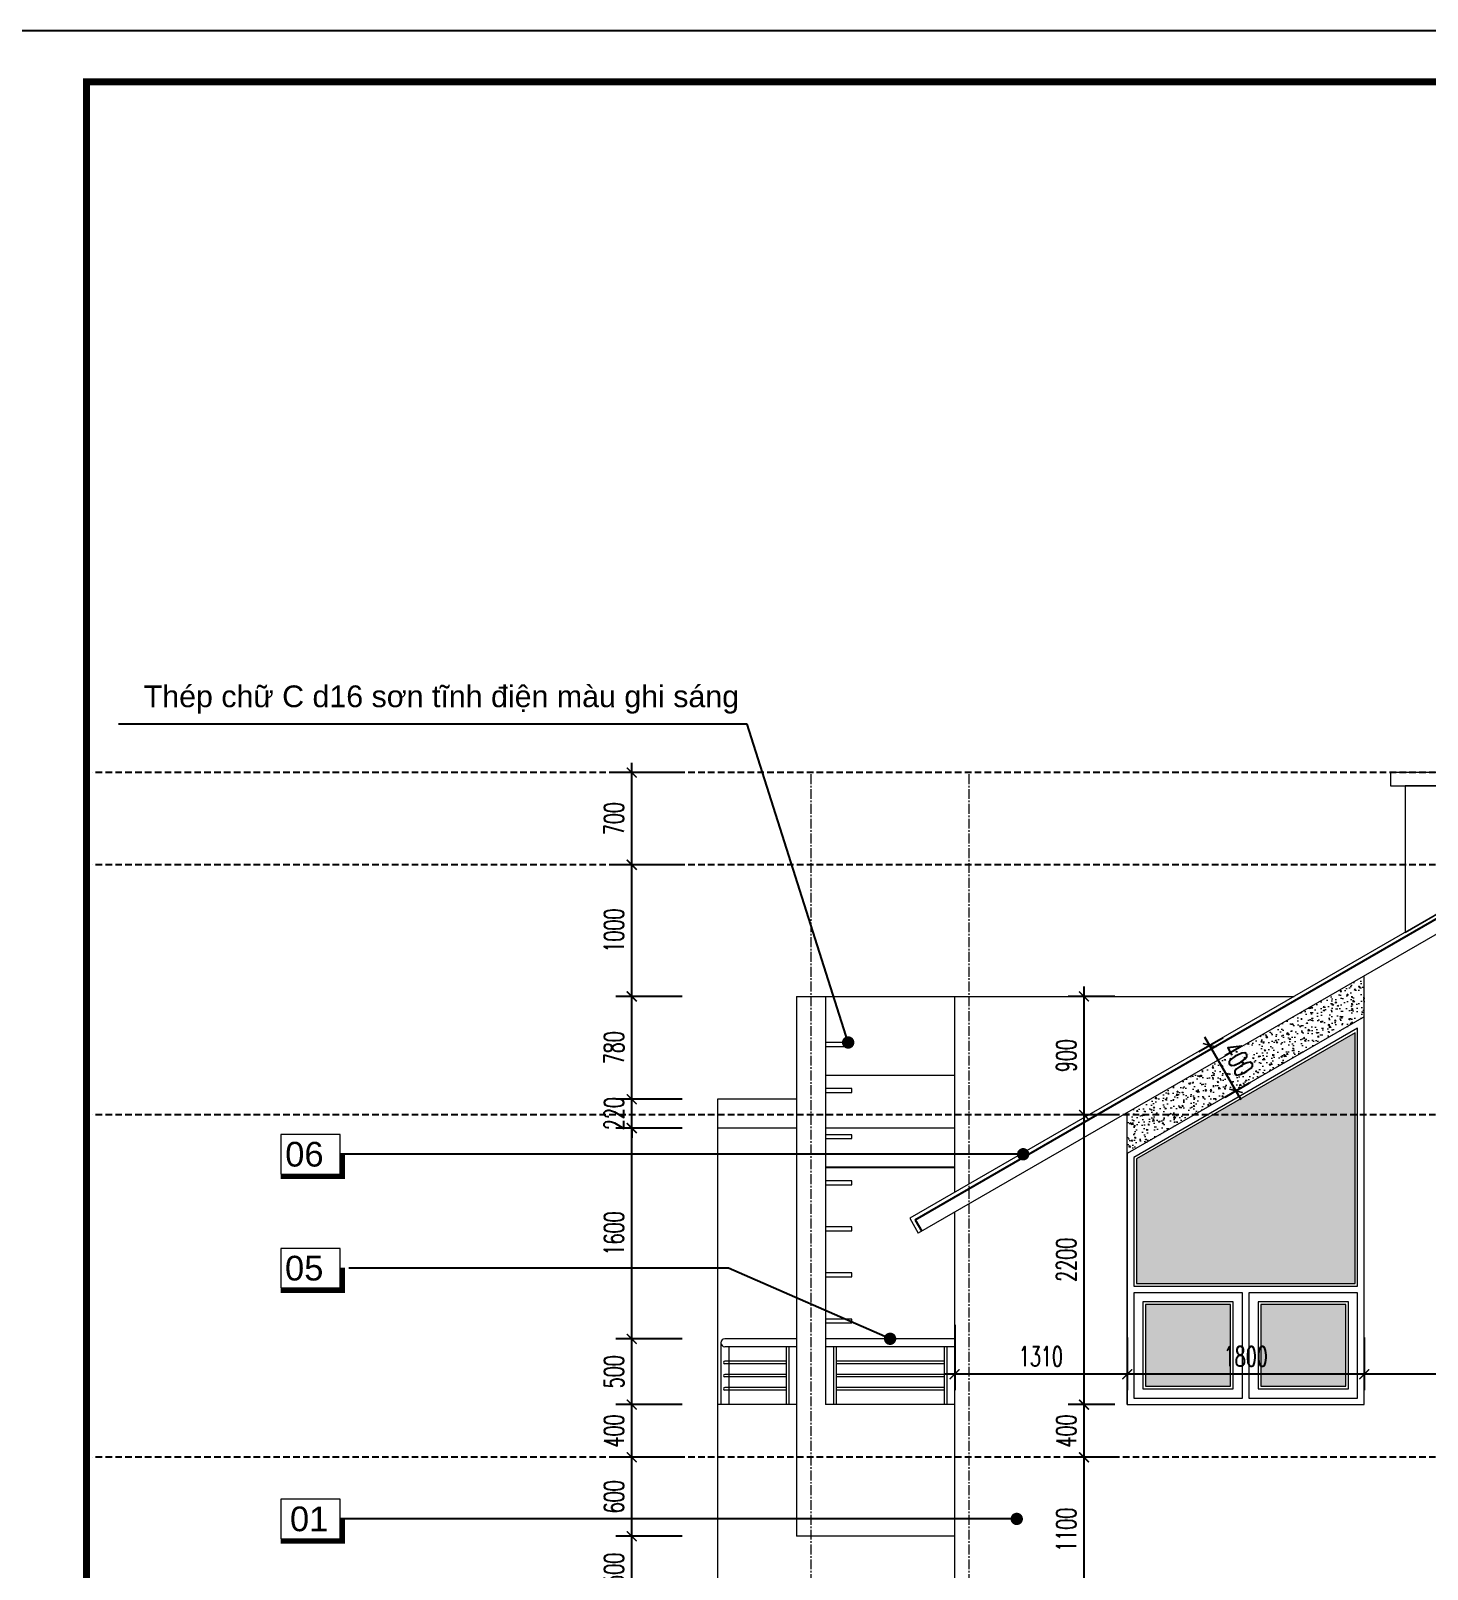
# Model space of a CAD drawing. Header units: millimetres. Extents: x -229618 to 2906, y -178063 to 96806.
# Drawn here: x -185690 to -175087, y -145055 to -133372 of the extents above; entities that cross this region are included whole.
import ezdxf
from ezdxf.enums import TextEntityAlignment as Align

# ---------------------------------------------------------------- set-up
doc = ezdxf.new("R2010")
doc.units = ezdxf.units.MM
doc.header["$LTSCALE"] = 200
doc.header["$MEASUREMENT"] = 0
doc.header["$PDMODE"] = 3
doc.header["$PDSIZE"] = 50
for name, pattern in [('CENTER', [2, 1.25, -0.25, 0.25, -0.25]), ('CENTER2', [1.125, 0.75, -0.125, 0.125, -0.125]), ('DASHED2', [0.375, 0.25, -0.125])]:
    doc.linetypes.add(name, pattern=pattern)
doc.layers.get('0').update_dxf_attribs({"color": 95, "linetype": 'CONTINUOUS'})
doc.layers.get('DEFPOINTS').update_dxf_attribs({"linetype": 'CONTINUOUS'})
for name, color, linetype in [('CUA', 145, 'CONTINUOUS'), ('DIM', 251, 'CONTINUOUS'), ('KHUNGTEN', 7, 'CONTINUOUS'), ('TEXT', 33, 'CONTINUOUS'), ('TRUC', 251, 'CENTER'), ('VAT-LIEU', 251, 'CONTINUOUS')]:
    doc.layers.add(name, color=color, linetype=linetype)
for name, color, linetype, lineweight in [('hatch', 250, 'CONTINUOUS', 5), ('nho', 252, 'CONTINUOUS', 15), ('thay', 7, 'CONTINUOUS', 18), ('tim', 18, 'CENTER2', 9)]:
    doc.layers.add(name, color=color, linetype=linetype, lineweight=lineweight)
doc.layers.add('in', color=203, linetype='CONTINUOUS', lineweight=5, plot=False)
doc.styles.add('Aria H iso', font='Vharial_0.ttf')
doc.styles.add('Arial iso', font='vnarial_0.ttf')
doc.styles.add('Scale', font='vnsimli.shx', dxfattribs={"width": 0.65, "bigfont": 'bigfont.shx'})
doc.dimstyles.new('Scale', dxfattribs={"dimscale": 75, "dimtxt": 2, "dimasz": 1, "dimexe": 1.6, "dimexo": 0, "dimgap": 0.8, "dimtad": 1, "dimdec": 0, "dimzin": 0, "dimdsep": 46, "dimtxsty": 'Scale', "dimblk": 'ARCHTICK', "dimcen": 0.1, "dimdle": 1, "dimclrd": 256, "dimclre": 256, "dimclrt": 3, "dimadec": 0, "dimazin": 0, "dimtfac": 1, "dimtdec": 0, "dimtix": 1, "dimtmove": 2, "dimatfit": 3, "dimldrblk": 'ARCHTICK', "dimfxl": 0, "dimtolj": 1, "dimtzin": 0, "dimarcsym": 0})

# ---------------------------------------------------------------- blocks, each defined once
blk = doc.blocks.new('KhungA3')
at = {"layer": 'DEFPOINTS', "color": 8}
blk.add_lwpolyline([(-3.74, 3.81), (416.31, 3.81), (416.31, 300.81), (-3.74, 300.81)], close=True, dxfattribs=at)
at = {"layer": 'KHUNGTEN', "color": 4, "const_width": 0.724}
blk.add_lwpolyline([(7.54, 8.99), (411.13, 8.99), (411.13, 295.64), (7.54, 295.64)], close=True, dxfattribs=at)
blk = doc.blocks.new('_ArchTick')
at = {"color": 0, "linetype": 'ByBlock', "const_width": 0.15}
blk.add_lwpolyline([(-0.5, -0.5), (0.5, 0.5)], dxfattribs=at)
blk = doc.blocks.new('*D2362')
at = {"layer": 'DEFPOINTS', "color": 0, "linetype": 'Continuous'}
for p in [(-177693, -144205), (-177459, -144205), (-177459, -145305)]:
    blk.add_point(p, dxfattribs=at)
at = {"layer": 'DIM', "linetype": 'Continuous', "lineweight": -2}
for p, q in [((-177693, -145380), (-177693, -144130)), ((-177459, -144205), (-177813, -144205)), ((-177459, -145305), (-177813, -145305))]:
    blk.add_line(p, q, dxfattribs=at)
at = {"layer": 'DIM', "linetype": 'Continuous', "lineweight": -2, "xscale": 75, "yscale": 75, "zscale": 75}
for p, rotation in [((-177693, -144205), 90), ((-177693, -145305), 270)]:
    blk.add_blockref('_ArchTick', p, dxfattribs=dict(at, rotation=rotation))
at = {"layer": 'DIM', "color": 3, "linetype": 'Continuous', "insert": (-177828, -144755), "char_height": 150, "attachment_point": 5, "rotation": 90, "style": 'Scale'}
blk.add_mtext('\\A1;1100', dxfattribs=at)
blk = doc.blocks.new('*D2363')
at = {"layer": 'DEFPOINTS', "color": 0, "linetype": 'Continuous'}
for p in [(-177693, -143805), (-177459, -143805), (-177459, -144205)]:
    blk.add_point(p, dxfattribs=at)
at = {"layer": 'DIM', "linetype": 'Continuous', "lineweight": -2}
for p, q in [((-177459, -143805), (-177813, -143805)), ((-177693, -144280), (-177693, -143730)), ((-177459, -144205), (-177813, -144205))]:
    blk.add_line(p, q, dxfattribs=at)
at = {"layer": 'DIM', "linetype": 'Continuous', "lineweight": -2, "xscale": 75, "yscale": 75, "zscale": 75}
for p, rotation in [((-177693, -143805), 90), ((-177693, -144205), 270)]:
    blk.add_blockref('_ArchTick', p, dxfattribs=dict(at, rotation=rotation))
at = {"layer": 'DIM', "color": 3, "linetype": 'Continuous', "insert": (-177828, -144005), "char_height": 150, "attachment_point": 5, "rotation": 90, "style": 'Scale'}
blk.add_mtext('\\A1;400', dxfattribs=at)
blk = doc.blocks.new('*D2364')
at = {"layer": 'DEFPOINTS', "color": 0, "linetype": 'Continuous'}
for p in [(-177693, -141605), (-177459, -141605), (-177459, -143805)]:
    blk.add_point(p, dxfattribs=at)
at = {"layer": 'DIM', "linetype": 'Continuous', "lineweight": -2}
for p, q in [((-177693, -143880), (-177693, -141530)), ((-177459, -141605), (-177813, -141605)), ((-177459, -143805), (-177813, -143805))]:
    blk.add_line(p, q, dxfattribs=at)
at = {"layer": 'DIM', "linetype": 'Continuous', "lineweight": -2, "xscale": 75, "yscale": 75, "zscale": 75}
for p, rotation in [((-177693, -141605), 90), ((-177693, -143805), 270)]:
    blk.add_blockref('_ArchTick', p, dxfattribs=dict(at, rotation=rotation))
at = {"layer": 'DIM', "color": 3, "linetype": 'Continuous', "insert": (-177828, -142705), "char_height": 150, "attachment_point": 5, "rotation": 90, "style": 'Scale'}
blk.add_mtext('\\A1;2200', dxfattribs=at)
blk = doc.blocks.new('*D2365')
at = {"layer": 'DEFPOINTS', "color": 0, "linetype": 'Continuous'}
for p in [(-177693, -140705), (-177459, -140705), (-177459, -141605)]:
    blk.add_point(p, dxfattribs=at)
at = {"layer": 'DIM', "linetype": 'Continuous', "lineweight": -2}
for p, q in [((-177693, -141680), (-177693, -140630)), ((-177459, -140705), (-177813, -140705)), ((-177459, -141605), (-177813, -141605))]:
    blk.add_line(p, q, dxfattribs=at)
at = {"layer": 'DIM', "linetype": 'Continuous', "lineweight": -2, "xscale": 75, "yscale": 75, "zscale": 75}
for p, rotation in [((-177693, -140705), 90), ((-177693, -141605), 270)]:
    blk.add_blockref('_ArchTick', p, dxfattribs=dict(at, rotation=rotation))
at = {"layer": 'DIM', "color": 3, "linetype": 'Continuous', "insert": (-177828, -141155), "char_height": 150, "attachment_point": 5, "rotation": 90, "style": 'Scale'}
blk.add_mtext('\\A1;900', dxfattribs=at)
blk = doc.blocks.new('*D2390')
at = {"layer": 'DEFPOINTS', "color": 0, "linetype": 'Continuous'}
for p in [(-181127, -144805), (-180743, -144805), (-180743, -145305)]:
    blk.add_point(p, dxfattribs=at)
at = {"layer": 'DIM', "linetype": 'Continuous', "lineweight": -2}
for p, q in [((-181127, -145380), (-181127, -144730)), ((-180743, -144805), (-181247, -144805)), ((-180743, -145305), (-181247, -145305))]:
    blk.add_line(p, q, dxfattribs=at)
at = {"layer": 'DIM', "linetype": 'Continuous', "lineweight": -2, "xscale": 75, "yscale": 75, "zscale": 75}
for p, rotation in [((-181127, -144805), 90), ((-181127, -145305), 270)]:
    blk.add_blockref('_ArchTick', p, dxfattribs=dict(at, rotation=rotation))
at = {"layer": 'DIM', "color": 3, "linetype": 'Continuous', "insert": (-181262, -145055), "char_height": 150, "attachment_point": 5, "rotation": 90, "style": 'Scale'}
blk.add_mtext('\\A1;500', dxfattribs=at)
blk = doc.blocks.new('*D2391')
at = {"layer": 'DEFPOINTS', "color": 0, "linetype": 'Continuous'}
for p in [(-181127, -144205), (-180743, -144205), (-180743, -144805)]:
    blk.add_point(p, dxfattribs=at)
at = {"layer": 'DIM', "linetype": 'Continuous', "lineweight": -2}
for p, q in [((-181127, -144880), (-181127, -144130)), ((-180743, -144205), (-181247, -144205)), ((-180743, -144805), (-181247, -144805))]:
    blk.add_line(p, q, dxfattribs=at)
at = {"layer": 'DIM', "linetype": 'Continuous', "lineweight": -2, "xscale": 75, "yscale": 75, "zscale": 75}
for p, rotation in [((-181127, -144205), 90), ((-181127, -144805), 270)]:
    blk.add_blockref('_ArchTick', p, dxfattribs=dict(at, rotation=rotation))
at = {"layer": 'DIM', "color": 3, "linetype": 'Continuous', "insert": (-181262, -144505), "char_height": 150, "attachment_point": 5, "rotation": 90, "style": 'Scale'}
blk.add_mtext('\\A1;600', dxfattribs=at)
blk = doc.blocks.new('*D2392')
at = {"layer": 'DEFPOINTS', "color": 0, "linetype": 'Continuous'}
for p in [(-181127, -143805), (-180743, -143805), (-180743, -144205)]:
    blk.add_point(p, dxfattribs=at)
at = {"layer": 'DIM', "linetype": 'Continuous', "lineweight": -2}
for p, q in [((-180743, -143805), (-181247, -143805)), ((-181127, -144280), (-181127, -143730)), ((-180743, -144205), (-181247, -144205))]:
    blk.add_line(p, q, dxfattribs=at)
at = {"layer": 'DIM', "linetype": 'Continuous', "lineweight": -2, "xscale": 75, "yscale": 75, "zscale": 75}
for p, rotation in [((-181127, -143805), 90), ((-181127, -144205), 270)]:
    blk.add_blockref('_ArchTick', p, dxfattribs=dict(at, rotation=rotation))
at = {"layer": 'DIM', "color": 3, "linetype": 'Continuous', "insert": (-181262, -144005), "char_height": 150, "attachment_point": 5, "rotation": 90, "style": 'Scale'}
blk.add_mtext('\\A1;400', dxfattribs=at)
blk = doc.blocks.new('*D2393')
at = {"layer": 'DEFPOINTS', "color": 0, "linetype": 'Continuous'}
for p in [(-181127, -143305), (-180743, -143305), (-180743, -143805)]:
    blk.add_point(p, dxfattribs=at)
at = {"layer": 'DIM', "linetype": 'Continuous', "lineweight": -2}
for p, q in [((-181127, -143880), (-181127, -143230)), ((-180743, -143305), (-181247, -143305)), ((-180743, -143805), (-181247, -143805))]:
    blk.add_line(p, q, dxfattribs=at)
at = {"layer": 'DIM', "linetype": 'Continuous', "lineweight": -2, "xscale": 75, "yscale": 75, "zscale": 75}
for p, rotation in [((-181127, -143305), 90), ((-181127, -143805), 270)]:
    blk.add_blockref('_ArchTick', p, dxfattribs=dict(at, rotation=rotation))
at = {"layer": 'DIM', "color": 3, "linetype": 'Continuous', "insert": (-181262, -143555), "char_height": 150, "attachment_point": 5, "rotation": 90, "style": 'Scale'}
blk.add_mtext('\\A1;500', dxfattribs=at)
blk = doc.blocks.new('*D2394')
at = {"layer": 'DEFPOINTS', "color": 0, "linetype": 'Continuous'}
for p in [(-181127, -141705), (-180743, -141705), (-180743, -143305)]:
    blk.add_point(p, dxfattribs=at)
at = {"layer": 'DIM', "linetype": 'Continuous', "lineweight": -2}
for p, q in [((-180743, -141705), (-181247, -141705)), ((-181127, -143380), (-181127, -141630)), ((-180743, -143305), (-181247, -143305))]:
    blk.add_line(p, q, dxfattribs=at)
at = {"layer": 'DIM', "linetype": 'Continuous', "lineweight": -2, "xscale": 75, "yscale": 75, "zscale": 75}
for p, rotation in [((-181127, -141705), 90), ((-181127, -143305), 270)]:
    blk.add_blockref('_ArchTick', p, dxfattribs=dict(at, rotation=rotation))
at = {"layer": 'DIM', "color": 3, "linetype": 'Continuous', "insert": (-181262, -142505), "char_height": 150, "attachment_point": 5, "rotation": 90, "style": 'Scale'}
blk.add_mtext('\\A1;1600', dxfattribs=at)
blk = doc.blocks.new('*D2395')
at = {"layer": 'DEFPOINTS', "color": 0, "linetype": 'Continuous'}
for p in [(-181127, -141485), (-180743, -141485), (-180743, -141705)]:
    blk.add_point(p, dxfattribs=at)
at = {"layer": 'DIM', "linetype": 'Continuous', "lineweight": -2}
for p, q in [((-181127, -141485), (-181127, -141410)), ((-180743, -141485), (-181247, -141485)), ((-181127, -141705), (-181127, -141485)), ((-180743, -141705), (-181247, -141705)), ((-181127, -141705), (-181127, -141780))]:
    blk.add_line(p, q, dxfattribs=at)
at = {"layer": 'DIM', "linetype": 'Continuous', "lineweight": -2, "xscale": 75, "yscale": 75, "zscale": 75}
for p, rotation in [((-181127, -141485), 270), ((-181127, -141705), 90)]:
    blk.add_blockref('_ArchTick', p, dxfattribs=dict(at, rotation=rotation))
at = {"layer": 'DIM', "color": 3, "linetype": 'Continuous', "insert": (-181262, -141595), "char_height": 150, "attachment_point": 5, "rotation": 90, "style": 'Scale'}
blk.add_mtext('\\A1;220', dxfattribs=at)
blk = doc.blocks.new('*D2396')
at = {"layer": 'DEFPOINTS', "color": 0, "linetype": 'Continuous'}
for p in [(-181127, -140705), (-180743, -140705), (-180743, -141485)]:
    blk.add_point(p, dxfattribs=at)
at = {"layer": 'DIM', "linetype": 'Continuous', "lineweight": -2}
for p, q in [((-181127, -141560), (-181127, -140630)), ((-180743, -140705), (-181247, -140705)), ((-180743, -141485), (-181247, -141485))]:
    blk.add_line(p, q, dxfattribs=at)
at = {"layer": 'DIM', "linetype": 'Continuous', "lineweight": -2, "xscale": 75, "yscale": 75, "zscale": 75}
for p, rotation in [((-181127, -140705), 90), ((-181127, -141485), 270)]:
    blk.add_blockref('_ArchTick', p, dxfattribs=dict(at, rotation=rotation))
at = {"layer": 'DIM', "color": 3, "linetype": 'Continuous', "insert": (-181262, -141095), "char_height": 150, "attachment_point": 5, "rotation": 90, "style": 'Scale'}
blk.add_mtext('\\A1;780', dxfattribs=at)
blk = doc.blocks.new('*D2397')
at = {"layer": 'DEFPOINTS', "color": 0, "linetype": 'Continuous'}
for p in [(-181127, -139705), (-180743, -139705), (-180743, -140705)]:
    blk.add_point(p, dxfattribs=at)
at = {"layer": 'DIM', "linetype": 'Continuous', "lineweight": -2}
for p, q in [((-180743, -139705), (-181247, -139705)), ((-181127, -140780), (-181127, -139630)), ((-180743, -140705), (-181247, -140705))]:
    blk.add_line(p, q, dxfattribs=at)
at = {"layer": 'DIM', "linetype": 'Continuous', "lineweight": -2, "xscale": 75, "yscale": 75, "zscale": 75}
for p, rotation in [((-181127, -139705), 90), ((-181127, -140705), 270)]:
    blk.add_blockref('_ArchTick', p, dxfattribs=dict(at, rotation=rotation))
at = {"layer": 'DIM', "color": 3, "linetype": 'Continuous', "insert": (-181262, -140205), "char_height": 150, "attachment_point": 5, "rotation": 90, "style": 'Scale'}
blk.add_mtext('\\A1;1000', dxfattribs=at)
blk = doc.blocks.new('*D2398')
at = {"layer": 'DEFPOINTS', "color": 0, "linetype": 'Continuous'}
for p in [(-181127, -139005), (-180743, -139005), (-180743, -139705)]:
    blk.add_point(p, dxfattribs=at)
at = {"layer": 'DIM', "linetype": 'Continuous', "lineweight": -2}
for p, q in [((-180743, -139005), (-181247, -139005)), ((-181127, -139780), (-181127, -138930)), ((-180743, -139705), (-181247, -139705))]:
    blk.add_line(p, q, dxfattribs=at)
at = {"layer": 'DIM', "linetype": 'Continuous', "lineweight": -2, "xscale": 75, "yscale": 75, "zscale": 75}
for p, rotation in [((-181127, -139005), 90), ((-181127, -139705), 270)]:
    blk.add_blockref('_ArchTick', p, dxfattribs=dict(at, rotation=rotation))
at = {"layer": 'DIM', "color": 3, "linetype": 'Continuous', "insert": (-181262, -139355), "char_height": 150, "attachment_point": 5, "rotation": 90, "style": 'Scale'}
blk.add_mtext('\\A1;700', dxfattribs=at)
blk = doc.blocks.new('*D2399')
at = {"layer": 'DEFPOINTS', "color": 0, "linetype": 'Continuous'}
for p in [(-176820, -141122), (-176620, -141469), (-176539, -141422)]:
    blk.add_point(p, dxfattribs=at)
at = {"layer": 'DIM', "linetype": 'Continuous', "lineweight": -2}
for p, q in [((-176820, -141122), (-176636, -141016)), ((-176777, -141011), (-176502, -141487)), ((-176620, -141469), (-176436, -141362))]:
    blk.add_line(p, q, dxfattribs=at)
at = {"layer": 'DIM', "linetype": 'Continuous', "lineweight": -2, "xscale": 75, "yscale": 75, "zscale": 75}
for p, rotation in [((-176739, -141076), 119.9999999999999), ((-176539, -141422), 299.9999999999998)]:
    blk.add_blockref('_ArchTick', p, dxfattribs=dict(at, rotation=rotation))
at = {"layer": 'DIM', "color": 3, "linetype": 'Continuous', "insert": (-176523, -141181), "char_height": 150, "attachment_point": 5, "rotation": 300, "style": 'Scale'}
blk.add_mtext('\\A1;400', dxfattribs=at)
blk = doc.blocks.new('vld')
at = {"layer": 'thay'}
blk.add_lwpolyline([(-15232, -5082), (0, -5082), (0, 5082), (-15232, 5082)], close=True, dxfattribs=at)
at = {"layer": 'thay', "color": 1, "ltscale": 600, "const_width": 1270}
blk.add_lwpolyline([(635, 140), (635, -5717), (-15232, -5717)], dxfattribs=at)
at = {"layer": 'TEXT', "style": 'Aria H iso'}
blk.add_attdef('1', text='', height=6350, dxfattribs=at).set_placement((-7944, -3167), align=Align.CENTER)
blk = doc.blocks.new('*D2432')
at = {"layer": 'DEFPOINTS', "color": 0}
for p in [(-175565, -143295), (-173055, -143255), (-175565, -143574)]:
    blk.add_point(p, dxfattribs=at)
at = {"layer": 'DIM', "lineweight": -2}
for p, q in [((-175565, -143295), (-175565, -143694)), ((-173055, -143255), (-173055, -143694)), ((-172980, -143574), (-175640, -143574))]:
    blk.add_line(p, q, dxfattribs=at)
at = {"layer": 'DIM', "lineweight": -2, "xscale": 75, "yscale": 75, "zscale": 75, "rotation": 180}
blk.add_blockref('_ArchTick', (-175565, -143574), dxfattribs=at)
at = {"layer": 'DIM', "lineweight": -2, "xscale": 75, "yscale": 75, "zscale": 75}
blk.add_blockref('_ArchTick', (-173055, -143574), dxfattribs=at)
at = {"layer": 'DIM', "color": 3, "insert": (-174310, -143439), "char_height": 150, "attachment_point": 5, "style": 'Scale'}
blk.add_mtext('\\A1;2510', dxfattribs=at)
blk = doc.blocks.new('*D2433')
at = {"layer": 'DEFPOINTS', "color": 0}
for p in [(-177365, -143295), (-175565, -143295), (-177365, -143574)]:
    blk.add_point(p, dxfattribs=at)
at = {"layer": 'DIM', "lineweight": -2}
for p, q in [((-177365, -143295), (-177365, -143694)), ((-175565, -143295), (-175565, -143694)), ((-175490, -143574), (-177440, -143574))]:
    blk.add_line(p, q, dxfattribs=at)
at = {"layer": 'DIM', "lineweight": -2, "xscale": 75, "yscale": 75, "zscale": 75, "rotation": 180}
blk.add_blockref('_ArchTick', (-177365, -143574), dxfattribs=at)
at = {"layer": 'DIM', "lineweight": -2, "xscale": 75, "yscale": 75, "zscale": 75}
blk.add_blockref('_ArchTick', (-175565, -143574), dxfattribs=at)
at = {"layer": 'DIM', "color": 3, "insert": (-176465, -143439), "char_height": 150, "attachment_point": 5, "style": 'Scale'}
blk.add_mtext('\\A1;1800', dxfattribs=at)
blk = doc.blocks.new('*D2434')
at = {"layer": 'DEFPOINTS', "color": 0}
for p in [(-178675, -143200), (-177365, -143295), (-178675, -143574)]:
    blk.add_point(p, dxfattribs=at)
at = {"layer": 'DIM', "lineweight": -2}
for p, q in [((-178675, -143200), (-178675, -143694)), ((-177365, -143295), (-177365, -143694)), ((-177290, -143574), (-178750, -143574))]:
    blk.add_line(p, q, dxfattribs=at)
at = {"layer": 'DIM', "lineweight": -2, "xscale": 75, "yscale": 75, "zscale": 75, "rotation": 180}
blk.add_blockref('_ArchTick', (-178675, -143574), dxfattribs=at)
at = {"layer": 'DIM', "lineweight": -2, "xscale": 75, "yscale": 75, "zscale": 75}
blk.add_blockref('_ArchTick', (-177365, -143574), dxfattribs=at)
at = {"layer": 'DIM', "color": 3, "insert": (-178020, -143439), "char_height": 150, "attachment_point": 5, "style": 'Scale'}
blk.add_mtext('\\A1;1310', dxfattribs=at)

msp = doc.modelspace()

# ---------------------------------------------------------------- hatches: boundary and pattern name
at = {"layer": 'hatch', "linetype": 'Continuous'}
h = msp.add_hatch(dxfattribs=at)
h.set_pattern_fill('AR-CONC,_O', color=256, scale=15)
h.set_pattern_definition([(130, (-168731, -169248.17), (-107.58903, -9.41282), [11.25, -123.75]), (185, (-168731, -169248.17), (20.8127, 112.8288), [9, -99]), (79.5486, (-168739.96, -169248.95), (-86.7764, 103.41593), [9.56103, -105.1713]), (133.8158, (-168731, -169218.17), (-160.08616, -24.82785), [16.875, -185.625]), (83.3644, (-168744.34, -169220.24), (-140.1994, 146.1177), [14.3415, -157.75695]), (188.8158, (-168731, -169218.17), (-140.1993, 146.1178), [13.5, -148.5]), (159, (-168746, -169225.67), (-89.53606, -60.39283), [11.25, -123.75]), (214, (-168746, -169225.67), (-36.4973, 108.7725), [9, -99]), (108.5486, (-168753.46, -169230.7), (-126.0334, 48.37957), [9.56103, -105.1713]), (142.5, (-168731, -169248.166), (-1.82398, 49.93408), [0, -97.8, 0, -100.5, 0, -99.375]), (172.5, (-168731, -169248.166), (-39.46043, 59.16176), [0, -57.3, 0, -95.55, 0, -37.875]), (212.5, (-168697.55, -169248.166), (-80.073365, -3.38323), [0, -37.5, 0, -117, 0, -155.25]), (222.5, (-168682.55, -169248.166), (-87.47793, 15.01575), [0, -48.75, 0, -77.7, 0, -110.25])])
h.paths.add_polyline_path([(-175565.3, -140547.7), (-175565.3, -140859.6), (-176856.2, -141604.9), (-177365.3, -141604.9), (-177365.3, -141586.9)])
h.paths.add_polyline_path([(-177365.3, -141604.9), (-176856.2, -141604.9), (-177365.3, -141898.8)])
h = msp.add_hatch(dxfattribs=at)
h.set_pattern_fill('CROSS', color=256, scale=100, style=0)
h.set_pattern_definition([(180, (-175635.332, -143664.865), (-25, 25), [12.5, -37.5]), (90, (-175641.582, -143671.115), (25, 25), [12.5, -37.5])])
h.paths.add_polyline_path([(-176350.3, -143044.9), (-176350.3, -143664.9), (-175705.3, -143664.9), (-175705.3, -143044.9)])
h.paths.add_polyline_path([(-176580.3, -143044.9), (-177225.3, -143044.9), (-177225.3, -143664.9), (-176580.3, -143664.9)])
h.paths.add_polyline_path([(-175635.3, -140980.8), (-177295.3, -141939.2), (-177295.3, -142884.9), (-175635.3, -142884.9)])

# ---------------------------------------------------------------- linework, layer by layer
for points in [[(-175635.3, -140980.8), (-177295.3, -141939.2), (-177295.3, -142884.9), (-175635.3, -142884.9)], [(-176580.3, -143044.9), (-177225.3, -143044.9), (-177225.3, -143664.9), (-176580.3, -143664.9)], [(-176350.3, -143044.9), (-176350.3, -143664.9), (-175705.3, -143664.9), (-175705.3, -143044.9)]]:
    msp.add_lwpolyline(points, close=True, dxfattribs=at)
at = {"layer": 'in', "linetype": 'Continuous'}
msp.add_lwpolyline([(-186113.1, -155646.6), (-154609.9, -155646.6), (-154609.9, -133371.6), (-186113.1, -133371.6)], close=True, dxfattribs=at)
at = {"layer": 'nho', "linetype": 'Continuous'}
for p, q in [((-180450.3, -143334.9), (-180450.3, -143804.9)), ((-180390.3, -143364.9), (-180390.3, -143804.9)), ((-179955.3, -143364.9), (-179955.3, -143804.9)), ((-179935.3, -143364.9), (-179935.3, -143804.9)), ((-179595.3, -143364.9), (-179595.3, -143804.9)), ((-179575.3, -143364.9), (-179575.3, -143804.9)), ((-178755.3, -143364.9), (-178755.3, -143804.9)), ((-178735.3, -143364.9), (-178735.3, -143804.9)), ((-179955.3, -143474.9), (-180420.3, -143474.9)), ((-179955.3, -143494.9), (-180420.3, -143494.9)), ((-179955.3, -143574.9), (-180420.3, -143574.9)), ((-178755.3, -143474.9), (-179575.3, -143474.9)), ((-178755.3, -143494.9), (-179575.3, -143494.9)), ((-178755.3, -143574.9), (-179575.3, -143574.9)), ((-179955.3, -143594.9), (-180420.3, -143594.9)), ((-179955.3, -143674.9), (-180420.3, -143674.9)), ((-179955.3, -143694.9), (-180420.3, -143694.9)), ((-178755.3, -143594.9), (-179575.3, -143594.9)), ((-178755.3, -143674.9), (-179575.3, -143674.9)), ((-178755.3, -143694.9), (-179575.3, -143694.9))]:
    msp.add_line(p, q, dxfattribs=at)
for points in [[(-175565.3, -140859.6), (-177365.3, -141898.8), (-177365.3, -143804.9), (-175565.3, -143804.9)], [(-175615.3, -140946.2), (-177315.3, -141927.7), (-177315.3, -142904.9), (-175615.3, -142904.9)], [(-176560.3, -143024.9), (-177245.3, -143024.9), (-177245.3, -143684.9), (-176560.3, -143684.9)], [(-176370.3, -143024.9), (-176370.3, -143684.9), (-175685.3, -143684.9), (-175685.3, -143024.9)]]:
    msp.add_lwpolyline(points, close=True, dxfattribs=at)
for points in [[(-179655.3, -141084.9), (-179455.3, -141084.9), (-179455.3, -141054.9), (-179655.3, -141054.9)], [(-179655.3, -141434.9), (-179455.3, -141434.9), (-179455.3, -141404.9), (-179655.3, -141404.9)], [(-179655.3, -141784.9), (-179455.3, -141784.9), (-179455.3, -141754.9), (-179655.3, -141754.9)], [(-179655.3, -142134.9), (-179455.3, -142134.9), (-179455.3, -142104.9), (-179655.3, -142104.9)], [(-179655.3, -142484.9), (-179455.3, -142484.9), (-179455.3, -142454.9), (-179655.3, -142454.9)], [(-179655.3, -142834.9), (-179455.3, -142834.9), (-179455.3, -142804.9), (-179655.3, -142804.9)], [(-176490.3, -142954.9), (-177315.3, -142954.9), (-177315.3, -143754.9), (-176490.3, -143754.9), (-176490.3, -142954.9)], [(-176440.3, -142954.9), (-176440.3, -143754.9), (-175615.3, -143754.9), (-175615.3, -142954.9), (-176440.3, -142954.9)], [(-179655.3, -143184.9), (-179455.3, -143184.9), (-179455.3, -143154.9), (-179655.3, -143154.9)]]:
    msp.add_lwpolyline(points, dxfattribs=at)
for centre in [(-180420.3, -143484.9), (-180420.3, -143584.9), (-180420.3, -143684.9)]:
    msp.add_arc(centre, 10, 90, 270, dxfattribs=at)
at = {"layer": 'thay', "linetype": 'Continuous'}
for p, q in [((-174365.3, -139704.9), (-179016.2, -142390)), ((-174365.3, -139854.9), (-178951.2, -142502.5)), ((-175565.3, -140859.6), (-175565.3, -140547.7)), ((-179875.3, -140704.9), (-179875.3, -144804.9)), ((-179875.3, -140704.9), (-176097.4, -140704.9)), ((-179655.3, -140704.9), (-179655.3, -143804.9)), ((-178675.3, -140704.9), (-178675.3, -142193.2)), ((-175565.3, -140859.6), (-177365.3, -141898.8)), ((-175565.3, -143804.9), (-175565.3, -140859.6)), ((-178675.3, -141304.9), (-179655.3, -141304.9)), ((-180475.3, -141484.9), (-180475.3, -147904.9)), ((-179875.3, -141484.9), (-180475.3, -141484.9)), ((-177365.3, -141898.8), (-177365.3, -141586.9)), ((-179875.3, -141704.9), (-180475.3, -141704.9)), ((-178675.3, -141704.9), (-179655.3, -141704.9)), ((-177365.3, -143804.9), (-177365.3, -141898.8)), ((-179016.2, -142390), (-178951.2, -142502.5)), ((-178675.3, -142343.2), (-178675.3, -148404.9)), ((-179875.3, -143304.9), (-180420.3, -143304.9)), ((-178675.3, -143304.9), (-179655.3, -143304.9)), ((-179875.3, -143364.9), (-180420.3, -143364.9)), ((-178675.3, -143364.9), (-179655.3, -143364.9)), ((-179875.3, -143804.9), (-180475.3, -143804.9)), ((-178675.3, -143804.9), (-179655.3, -143804.9)), ((-177365.3, -143804.9), (-175565.3, -143804.9)), ((-178675.3, -144804.9), (-179875.3, -144804.9))]:
    msp.add_line(p, q, dxfattribs=at)
at = {"layer": 'thay'}
for points in [[(-174255.3, -139004.9), (-175365.3, -139004.9), (-175365.3, -139104.9), (-174255.3, -139104.9)], [(-174365.3, -139104.9), (-175255.3, -139104.9), (-175255.3, -140218.7), (-174365.3, -139704.9)]]:
    msp.add_lwpolyline(points, close=True, dxfattribs=at)
at = {"layer": 'thay', "linetype": 'Continuous'}
msp.add_arc((-180420.3, -143334.9), 30, 90, 270, dxfattribs=at)
at = {"layer": 'tim', "ltscale": 0.5}
for p, q in [((-179765.3, -153492.5), (-179765.3, -139012)), ((-178565.3, -153492.5), (-178565.3, -139012))]:
    msp.add_line(p, q, dxfattribs=at)
at = {"layer": 'TRUC', "linetype": 'DASHED2'}
for p, q in [((-158448, -139004.9), (-185224.6, -139004.9)), ((-158448, -139704.9), (-185224.6, -139704.9)), ((-158448, -141604.9), (-185224.6, -141604.9)), ((-158448, -144204.9), (-185224.6, -144204.9))]:
    msp.add_line(p, q, dxfattribs=at)
at = {"layer": 'VAT-LIEU', "linetype": 'Continuous'}
for p, q in [((-178675.3, -142004.9), (-179655.3, -142004.9)), ((-178975.3, -142401), (-178925.3, -142487.6))]:
    msp.add_line(p, q, dxfattribs=at)
msp.add_lwpolyline([(-178975.3, -142401), (-174365.3, -139739.4), (-170955.3, -141708.2), (-165855.3, -141708.2)], dxfattribs=at)

# ---------------------------------------------------------------- block references
at = {"layer": 'CUA'}
ref = msp.add_blockref('vld', (-183342.1, -141903.4), dxfattribs=dict(at, xscale=0.02952755894511938, yscale=0.02952755894511938, zscale=0.0295275590551172))
ref.add_attrib('1', '06', dxfattribs={"layer": 'TEXT', "height": 187.5, "style": 'Aria H iso'}).set_placement((-183612.5, -141996.9), align=Align.CENTER)
ref = msp.add_blockref('vld', (-183342.1, -142768.7), dxfattribs=dict(at, xscale=0.02952755894511938, yscale=0.02952755894511938, zscale=0.0295275590551172))
ref.add_attrib('1', '05', dxfattribs={"layer": 'TEXT', "height": 187.5, "style": 'Aria H iso'}).set_placement((-183614, -142862.2), align=Align.CENTER)
ref = msp.add_blockref('vld', (-183342.1, -144672.7), dxfattribs=dict(at, xscale=0.02952755894511938, yscale=0.02952755894511938, zscale=0.0295275590551172))
ref.add_attrib('1', '01', dxfattribs={"layer": 'TEXT', "height": 187.5, "style": 'Aria H iso'}).set_placement((-183576.4, -144766.2), align=Align.CENTER)
at = {"layer": 'KHUNGTEN', "xscale": 75, "yscale": 75, "zscale": 75.00000000000009}
msp.add_blockref('KhungA3', (-185832.8, -155932.6), dxfattribs=at)

# ---------------------------------------------------------------- texts
at = {"layer": 'TEXT', "style": 'Arial iso'}
msp.add_text('ThÐp ch÷ C d16 s¬n tÜnh ®iÖn mµu ghi s¸ng', height=165, dxfattribs=at).set_placement((-184832.6, -138508.3))

# ---------------------------------------------------------------- dimensions: what is measured, and where the dimension line sits
at = {"layer": 'DIM', "linetype": 'Continuous'}
for base, p1, p2, picture, middle in [((-181126.8, -139004.9), (-180742.7, -139704.9), (-180742.7, -139004.9), '*D2398', (-181261.8, -139354.9)), ((-181126.8, -139704.9), (-180742.7, -140704.9), (-180742.7, -139704.9), '*D2397', (-181261.8, -140204.9)), ((-181126.8, -140704.9), (-180742.7, -141484.9), (-180742.7, -140704.9), '*D2396', (-181261.8, -141094.9)), ((-177692.7, -140704.9), (-177459.3, -141604.9), (-177459.3, -140704.9), '*D2365', (-177827.7, -141154.9)), ((-181126.8, -141484.9), (-180742.7, -141704.9), (-180742.7, -141484.9), '*D2395', (-181261.8, -141594.9)), ((-177692.7, -141604.9), (-177459.3, -143804.9), (-177459.3, -141604.9), '*D2364', (-177827.7, -142704.9)), ((-181126.8, -141704.9), (-180742.7, -143304.9), (-180742.7, -141704.9), '*D2394', (-181261.8, -142504.9)), ((-181126.8, -143304.9), (-180742.7, -143804.9), (-180742.7, -143304.9), '*D2393', (-181261.8, -143554.9)), ((-181126.8, -143804.9), (-180742.7, -144204.9), (-180742.7, -143804.9), '*D2392', (-181261.8, -144004.9)), ((-177692.7, -143804.9), (-177459.3, -144204.9), (-177459.3, -143804.9), '*D2363', (-177827.7, -144004.9)), ((-181126.8, -144204.9), (-180742.7, -144804.9), (-180742.7, -144204.9), '*D2391', (-181261.8, -144504.9)), ((-177692.7, -144204.9), (-177459.3, -145304.9), (-177459.3, -144204.9), '*D2362', (-177827.7, -144754.9)), ((-181126.8, -144804.9), (-180742.7, -145304.9), (-180742.7, -144804.9), '*D2390', (-181261.8, -145054.9))]:
    dim = msp.add_linear_dim(base=base, p1=p1, p2=p2, angle=90, dimstyle='Scale', override={"dimfxl": 70}, dxfattribs=at)
    dim.commit()
    dim.dimension.update_dxf_attribs({"geometry": picture, "text_midpoint": middle})
dim = msp.add_aligned_dim(p1=(-176820.5, -141122.3), p2=(-176620.5, -141468.7), distance=93.6, dimstyle='Scale', override={"dimfxl": 70}, dxfattribs=at)
dim.commit()
dim.dimension.update_dxf_attribs({"geometry": '*D2399', "text_midpoint": (-176522.5, -141181.3)})
at = {"layer": 'DIM'}
for base, p1, p2, picture, middle in [((-178675.3, -143574), (-177365.3, -143294.8), (-178675.3, -143200.1), '*D2434', (-178020.3, -143439)), ((-177365.3, -143574), (-175565.3, -143294.8), (-177365.3, -143294.8), '*D2433', (-176465.3, -143439)), ((-175565.3, -143574), (-173055.3, -143255), (-175565.3, -143294.8), '*D2432', (-174310.3, -143439))]:
    dim = msp.add_linear_dim(base=base, p1=p1, p2=p2, angle=180, dimstyle='Scale', dxfattribs=at)
    dim.commit()
    dim.dimension.update_dxf_attribs({"geometry": picture, "text_midpoint": middle})

# ---------------------------------------------------------------- leaders
at = {"layer": 'DIM', "linetype": 'Continuous', "ltscale": 8}
for points in [[(-179483.8, -141054.9), (-180250.8, -138636.8), (-185025, -138636.8)], [(-178154.9, -141903.4), (-183339.1, -141903.4)], [(-179165.3, -143304.9), (-180391.2, -142768.7), (-183276.2, -142768.7)], [(-178203.6, -144672.7), (-183339.1, -144672.7)]]:
    msp.add_leader(points, dimstyle='Scale', override={"dimasz": 5, "dimldrblk": 'DotSmall'}, dxfattribs=at)

doc.saveas('drawing.dxf')
